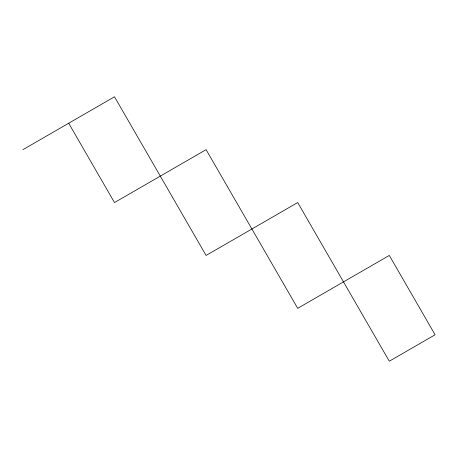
<?xml version="1.0" encoding="UTF-8"?>
<svg xmlns="http://www.w3.org/2000/svg" width="458" height="458" viewBox="0 0 458 458"><rect width="100%" height="100%" fill="white"/><g stroke="black" fill="none" stroke-linecap="round" stroke-linejoin="round"><path stroke-width="0.69" d="M22.9 149.674L114.5 96.787L206.1 255.444L297.7 202.556L389.3 361.213L435.1 334.769L389.3 255.444L297.7 308.326L206.1 149.674L114.5 202.556L68.7 123.231"/></g></svg>
